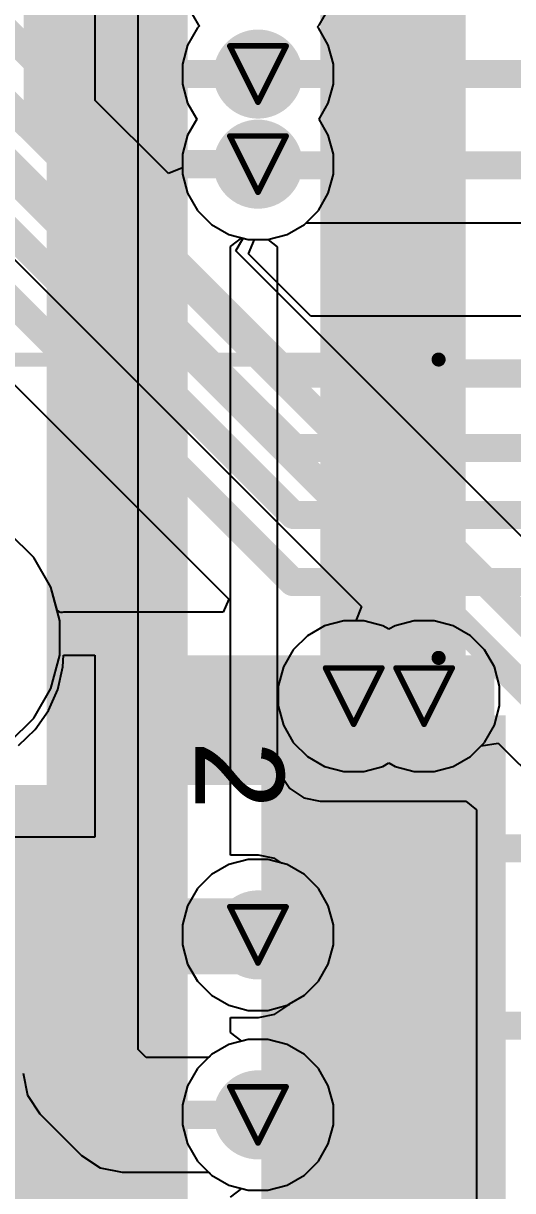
# Model space of a CAD drawing. Header units: inches. Extents: x -21 to 276, y -5 to 220.
# Drawn here: x 57.88 to 62.29, y 35.87 to 46.41 of the extents above; entities that cross this region are included whole.
import ezdxf

# ---------------------------------------------------------------- set-up
doc = ezdxf.new("R2010")
doc.units = ezdxf.units.IN
for name, color, linetype in [('Bottom Layer', 5, 'Continuous'), ('Bottom Solder', 6, 'Continuous'), ('Drill Drawing', 1, 'Continuous'), ('Ground', 16, 'Continuous'), ('Power + Signal', 76, 'Continuous'), ('Top Layer', 1, 'Continuous'), ('Top Overlay', 2, 'Continuous'), ('Top Paste', 8, 'Continuous'), ('Top Solder', 216, 'Continuous'), ('Via Holes', 16, 'Continuous')]:
    doc.layers.add(name, color=color, linetype=linetype)
doc.styles.add('Arial', font='', dxfattribs={"height": 0.2})
doc.styles.get('Arial').set_extended_font_data('Arial')

# ---------------------------------------------------------------- blocks, each defined once
blk = doc.blocks.new('91304_99_052R2_133')
at = {"layer": 'Top Layer'}
for points in [[(-11.1, 3.1), (-11.7, 3.1), (-11.7, 5.1), (-11.1, 5.1)], [(-10.3, 3.1), (-10.9, 3.1), (-10.9, 5.1), (-10.3, 5.1)], [(-9.5, 3.1), (-10.1, 3.1), (-10.1, 5.1), (-9.5, 5.1)], [(-8.7, 3.1), (-9.3, 3.1), (-9.3, 5.1), (-8.7, 5.1)], [(-7.9, 3.1), (-8.5, 3.1), (-8.5, 5.1), (-7.9, 5.1)], [(-7.1, 3.1), (-7.7, 3.1), (-7.7, 5.1), (-7.1, 5.1)]]:
    blk.add_hatch(color=1, dxfattribs=at).paths.add_polyline_path(points)
at = {"layer": 'Top Paste'}
for points in [[(-11.1, 3.1), (-11.7, 3.1), (-11.7, 5.1), (-11.1, 5.1)], [(-10.3, 3.1), (-10.9, 3.1), (-10.9, 5.1), (-10.3, 5.1)], [(-9.5, 3.1), (-10.1, 3.1), (-10.1, 5.1), (-9.5, 5.1)], [(-8.7, 3.1), (-9.3, 3.1), (-9.3, 5.1), (-8.7, 5.1)], [(-7.9, 3.1), (-8.5, 3.1), (-8.5, 5.1), (-7.9, 5.1)], [(-7.1, 3.1), (-7.7, 3.1), (-7.7, 5.1), (-7.1, 5.1)]]:
    blk.add_hatch(color=8, dxfattribs=at).paths.add_polyline_path(points)
at = {"layer": 'Top Solder'}
for points in [[(-10.998, 2.998), (-11.802, 2.998), (-11.802, 5.202), (-10.998, 5.202)], [(-10.198, 2.998), (-11.002, 2.998), (-11.002, 5.202), (-10.198, 5.202)], [(-9.398, 2.998), (-10.202, 2.998), (-10.202, 5.202), (-9.398, 5.202)], [(-8.598, 2.998), (-9.402, 2.998), (-9.402, 5.202), (-8.598, 5.202)], [(-7.798, 2.998), (-8.602, 2.998), (-8.602, 5.202), (-7.798, 5.202)], [(-6.998, 2.998), (-7.802, 2.998), (-7.802, 5.202), (-6.998, 5.202)]]:
    blk.add_hatch(color=216, dxfattribs=at).paths.add_polyline_path(points)
at = {"layer": 'Top Overlay'}
for points in [[(-12.319, 4.597, 0.127, 0.127, 0), (-15.011, 4.597, 0.127, 0.127, 0)], [(-15.011, -1.626, 0.127, 0.127, 0), (-15.011, 4.597, 0.127, 0.127, 0)]]:
    blk.add_lwpolyline(points, format="xyseb", dxfattribs=at)
for points in [[(-15.043, 4.597, 0.0635, 0.0635, 1), (-14.98, 4.597, 0.0635, 0.0635, 1)], [(-15.043, 4.597, 0.0635, 0.0635, 1), (-14.98, 4.597, 0.0635, 0.0635, 1)], [(-12.351, 4.597, 0.0635, 0.0635, 1), (-12.287, 4.597, 0.0635, 0.0635, 1)]]:
    blk.add_lwpolyline(points, format="xyseb", close=True, dxfattribs=at)
at = {"layer": 'Top Overlay', "style": 'Arial'}
blk.add_text('2', height=0.8, dxfattribs=at).set_placement((-11.572, 2.402))

msp = doc.modelspace()

# ---------------------------------------------------------------- hatches: boundary and pattern name
at = {"layer": 'Bottom Layer'}
for points in [[(60.557, 39.776), (61.869, 39.776), (61.869, 76.497), (60.557, 76.497)], [(58.09, 16.18), (59.36, 16.18), (59.36, 64.033), (58.09, 64.033)], [(58.565, 37.824), (60, 37.824), (60, 38.51), (58.565, 38.51)]]:
    msp.add_hatch(color=5, dxfattribs=at).paths.add_polyline_path(points)
h = msp.add_hatch(color=5, dxfattribs=at)
edge = h.paths.add_edge_path()
edge.add_arc((59.995, 45.949), 0.3, 0, 360)
h = msp.add_hatch(color=5, dxfattribs=at)
edge = h.paths.add_edge_path()
edge.add_arc((59.995, 45.136), 0.3, 0, 360)
h = msp.add_hatch(color=5, dxfattribs=at)
edge = h.paths.add_edge_path()
edge.add_arc((60.858, 40.335), 0.3, 0, 360)
h = msp.add_hatch(color=5, dxfattribs=at)
edge = h.paths.add_edge_path()
edge.add_arc((61.493, 40.335), 0.3, 0, 360)
h = msp.add_hatch(color=5, dxfattribs=at)
edge = h.paths.add_edge_path()
edge.add_arc((59.995, 38.18), 0.3, 0, 360)
h = msp.add_hatch(color=5, dxfattribs=at)
edge = h.paths.add_edge_path()
edge.add_arc((59.995, 36.556), 0.3, 0, 360)
at = {"layer": 'Bottom Solder'}
h = msp.add_hatch(color=6, dxfattribs=at)
edge = h.paths.add_edge_path()
edge.add_arc((59.995, 45.949), 0.402, 0, 360)
h = msp.add_hatch(color=6, dxfattribs=at)
edge = h.paths.add_edge_path()
edge.add_arc((59.995, 45.136), 0.402, 0, 360)
h = msp.add_hatch(color=6, dxfattribs=at)
edge = h.paths.add_edge_path()
edge.add_arc((60.858, 40.335), 0.402, 0, 360)
h = msp.add_hatch(color=6, dxfattribs=at)
edge = h.paths.add_edge_path()
edge.add_arc((61.493, 40.335), 0.402, 0, 360)
h = msp.add_hatch(color=6, dxfattribs=at)
edge = h.paths.add_edge_path()
edge.add_arc((59.995, 38.18), 0.402, 0, 360)
h = msp.add_hatch(color=6, dxfattribs=at)
edge = h.paths.add_edge_path()
edge.add_arc((59.995, 36.556), 0.402, 0, 360)
at = {"layer": 'Ground'}
h = msp.add_hatch(color=16, dxfattribs=at)
edge = h.paths.add_edge_path()
edge.add_arc((59.995, 45.949), 0.3, 0, 360)
h = msp.add_hatch(color=16, dxfattribs=at)
edge = h.paths.add_edge_path()
edge.add_arc((59.995, 45.136), 0.3, 0, 360)
h = msp.add_hatch(color=16, dxfattribs=at)
edge = h.paths.add_edge_path()
edge.add_arc((60.858, 40.335), 0.3, 0, 360)
h = msp.add_hatch(color=16, dxfattribs=at)
edge = h.paths.add_edge_path()
edge.add_arc((61.493, 40.335), 0.3, 0, 360)
h = msp.add_hatch(color=16, dxfattribs=at)
edge = h.paths.add_edge_path()
edge.add_arc((59.995, 38.18), 0.3, 0, 360)
h = msp.add_hatch(color=16, dxfattribs=at)
edge = h.paths.add_edge_path()
edge.add_arc((59.995, 36.556), 0.3, 0, 360)
at = {"layer": 'Power + Signal'}
h = msp.add_hatch(color=76, dxfattribs=at)
edge = h.paths.add_edge_path()
edge.add_arc((59.995, 45.949), 0.3, 0, 360)
h = msp.add_hatch(color=76, dxfattribs=at)
edge = h.paths.add_edge_path()
edge.add_arc((59.995, 45.136), 0.3, 0, 360)
h = msp.add_hatch(color=76, dxfattribs=at)
edge = h.paths.add_edge_path()
edge.add_arc((60.858, 40.335), 0.3, 0, 360)
h = msp.add_hatch(color=76, dxfattribs=at)
edge = h.paths.add_edge_path()
edge.add_arc((61.493, 40.335), 0.3, 0, 360)
h = msp.add_hatch(color=76, dxfattribs=at)
edge = h.paths.add_edge_path()
edge.add_arc((59.995, 38.18), 0.3, 0, 360)
h = msp.add_hatch(color=76, dxfattribs=at)
edge = h.paths.add_edge_path()
edge.add_arc((59.995, 36.556), 0.3, 0, 360)
at = {"layer": 'Top Layer'}
h = msp.add_hatch(color=1, dxfattribs=at)
edge = h.paths.add_edge_path()
edge.add_arc((59.995, 45.949), 0.3, 0, 360)
h = msp.add_hatch(color=1, dxfattribs=at)
edge = h.paths.add_edge_path()
edge.add_arc((59.995, 45.136), 0.3, 0, 360)
for points in [[(58.382, 39.532), (62.127, 39.532), (62.127, 40.704), (58.382, 40.704)], [(58.395, 34.461), (59.106, 34.461), (59.106, 40.704), (58.395, 40.704)], [(60.127, 39.537), (62.127, 39.537), (62.127, 40.704), (60.127, 40.704)], [(56.322, 34.366), (59.106, 34.366), (59.106, 39.532), (56.322, 39.532)]]:
    msp.add_hatch(color=1, dxfattribs=at).paths.add_polyline_path(points)
h = msp.add_hatch(color=1, dxfattribs=at)
edge = h.paths.add_edge_path()
edge.add_arc((60.858, 40.335), 0.3, 0, 360)
h = msp.add_hatch(color=1, dxfattribs=at)
edge = h.paths.add_edge_path()
edge.add_arc((61.493, 40.335), 0.3, 0, 360)
h = msp.add_hatch(color=1, dxfattribs=at)
edge = h.paths.add_edge_path()
edge.add_arc((59.995, 38.18), 0.3, 0, 360)
h = msp.add_hatch(color=1, dxfattribs=at)
edge = h.paths.add_edge_path()
edge.add_arc((59.995, 36.556), 0.3, 0, 360)
at = {"layer": 'Top Solder'}
h = msp.add_hatch(color=216, dxfattribs=at)
edge = h.paths.add_edge_path()
edge.add_arc((59.995, 45.949), 0.402, 0, 360)
h = msp.add_hatch(color=216, dxfattribs=at)
edge = h.paths.add_edge_path()
edge.add_arc((59.995, 45.136), 0.402, 0, 360)
h = msp.add_hatch(color=216, dxfattribs=at)
edge = h.paths.add_edge_path()
edge.add_arc((60.858, 40.335), 0.402, 0, 360)
h = msp.add_hatch(color=216, dxfattribs=at)
edge = h.paths.add_edge_path()
edge.add_arc((61.493, 40.335), 0.402, 0, 360)
h = msp.add_hatch(color=216, dxfattribs=at)
edge = h.paths.add_edge_path()
edge.add_arc((59.995, 38.18), 0.402, 0, 360)
h = msp.add_hatch(color=216, dxfattribs=at)
edge = h.paths.add_edge_path()
edge.add_arc((59.995, 36.556), 0.402, 0, 360)
at = {"layer": 'Via Holes'}
h = msp.add_hatch(color=7, dxfattribs=at)
edge = h.paths.add_edge_path()
edge.add_arc((59.995, 45.949), 0.15, 0, 360)
h = msp.add_hatch(color=7, dxfattribs=at)
edge = h.paths.add_edge_path()
edge.add_arc((59.995, 45.136), 0.15, 0, 360)
h = msp.add_hatch(color=7, dxfattribs=at)
edge = h.paths.add_edge_path()
edge.add_arc((60.858, 40.335), 0.15, 0, 360)
h = msp.add_hatch(color=7, dxfattribs=at)
edge = h.paths.add_edge_path()
edge.add_arc((61.493, 40.335), 0.15, 0, 360)
h = msp.add_hatch(color=7, dxfattribs=at)
edge = h.paths.add_edge_path()
edge.add_arc((59.995, 38.18), 0.15, 0, 360)
h = msp.add_hatch(color=7, dxfattribs=at)
edge = h.paths.add_edge_path()
edge.add_arc((59.995, 36.556), 0.15, 0, 360)

# ---------------------------------------------------------------- linework, layer by layer
at = {"layer": 'Bottom Layer'}
for p, q in [((59.748, 44.393), (59.849, 44.47)), ((59.849, 44.47), (59.905, 44.455)), ((59.748, 38.899), (59.748, 44.393)), ((59.905, 44.455), (60.084, 44.455)), ((60.084, 44.455), (60.169, 44.39)), ((60.169, 44.39), (60.169, 39.776)), ((60.169, 39.776), (60.198, 39.628)), ((60.198, 39.628), (60.283, 39.502)), ((60.283, 39.502), (60.409, 39.418)), ((60.409, 39.418), (60.557, 39.388)), ((60.557, 39.388), (61.869, 39.388)), ((61.869, 39.388), (61.967, 39.308)), ((61.967, 39.308), (61.967, 19.649)), ((60, 38.899), (59.748, 38.899)), ((60.148, 38.869), (60, 38.899)), ((60.211, 38.827), (60.148, 38.869)), ((60.258, 38.815), (60.211, 38.827)), ((60.413, 38.725), (60.258, 38.815)), ((60.54, 38.598), (60.413, 38.725)), ((60.629, 38.443), (60.54, 38.598)), ((60.676, 38.27), (60.629, 38.443)), ((60.676, 38.09), (60.676, 38.27)), ((60.629, 37.917), (60.676, 38.09)), ((60.54, 37.762), (60.629, 37.917)), ((60.413, 37.635), (60.54, 37.762)), ((60.28, 37.558), (60.413, 37.635)), ((60.148, 37.466), (60.274, 37.55)), ((60.274, 37.55), (60.28, 37.558)), ((59.748, 37.299), (59.748, 37.436)), ((59.748, 37.436), (60, 37.436)), ((60, 37.436), (60.148, 37.466)), ((59.849, 37.222), (59.748, 37.299)), ((59.905, 37.237), (59.849, 37.222)), ((60.084, 37.237), (59.905, 37.237)), ((60.258, 37.19), (60.084, 37.237)), ((60.413, 37.101), (60.258, 37.19)), ((60.54, 36.974), (60.413, 37.101)), ((60.629, 36.819), (60.54, 36.974)), ((60.676, 36.645), (60.629, 36.819)), ((60.676, 36.466), (60.676, 36.645)), ((60.629, 36.293), (60.676, 36.466)), ((60.54, 36.138), (60.629, 36.293)), ((60.413, 36.011), (60.54, 36.138)), ((60.258, 35.921), (60.413, 36.011)), ((59.748, 35.813), (59.849, 35.89)), ((59.849, 35.89), (59.905, 35.875)), ((59.905, 35.875), (60.084, 35.875)), ((60.084, 35.875), (60.258, 35.921))]:
    msp.add_line(p, q, dxfattribs=at)
at = {"layer": 'Drill Drawing'}
for points in [[(59.741, 46.203, 0.0508, 0.0508, 0), (60.249, 46.203, 0.0508, 0.0508, 0)], [(59.741, 46.203, 0.0508, 0.0508, 0), (59.995, 45.695, 0.0508, 0.0508, 0)], [(59.995, 45.695, 0.0508, 0.0508, 0), (60.249, 46.203, 0.0508, 0.0508, 0)], [(59.741, 45.39, 0.0508, 0.0508, 0), (60.249, 45.39, 0.0508, 0.0508, 0)], [(59.741, 45.39, 0.0508, 0.0508, 0), (59.995, 44.882, 0.0508, 0.0508, 0)], [(59.995, 44.882, 0.0508, 0.0508, 0), (60.249, 45.39, 0.0508, 0.0508, 0)], [(60.604, 40.589, 0.0508, 0.0508, 0), (61.112, 40.589, 0.0508, 0.0508, 0)], [(60.604, 40.589, 0.0508, 0.0508, 0), (60.858, 40.081, 0.0508, 0.0508, 0)], [(60.858, 40.081, 0.0508, 0.0508, 0), (61.112, 40.589, 0.0508, 0.0508, 0)], [(61.239, 40.589, 0.0508, 0.0508, 0), (61.747, 40.589, 0.0508, 0.0508, 0)], [(61.239, 40.589, 0.0508, 0.0508, 0), (61.493, 40.081, 0.0508, 0.0508, 0)], [(61.493, 40.081, 0.0508, 0.0508, 0), (61.747, 40.589, 0.0508, 0.0508, 0)], [(59.741, 38.434, 0.0508, 0.0508, 0), (60.249, 38.434, 0.0508, 0.0508, 0)], [(59.741, 38.434, 0.0508, 0.0508, 0), (59.995, 37.926, 0.0508, 0.0508, 0)], [(59.995, 37.926, 0.0508, 0.0508, 0), (60.249, 38.434, 0.0508, 0.0508, 0)], [(59.741, 36.81, 0.0508, 0.0508, 0), (60.249, 36.81, 0.0508, 0.0508, 0)], [(59.741, 36.81, 0.0508, 0.0508, 0), (59.995, 36.302, 0.0508, 0.0508, 0)], [(59.995, 36.302, 0.0508, 0.0508, 0), (60.249, 36.81, 0.0508, 0.0508, 0)]]:
    msp.add_lwpolyline(points, format="xyseb", dxfattribs=at)
for points in [[(59.728, 46.203, 0.0254, 0.0254, 1), (59.754, 46.203, 0.0254, 0.0254, 1)], [(59.728, 46.203, 0.0254, 0.0254, 1), (59.754, 46.203, 0.0254, 0.0254, 1)], [(60.236, 46.203, 0.0254, 0.0254, 1), (60.261, 46.203, 0.0254, 0.0254, 1)], [(60.236, 46.203, 0.0254, 0.0254, 1), (60.261, 46.203, 0.0254, 0.0254, 1)], [(59.982, 45.695, 0.0254, 0.0254, 1), (60.007, 45.695, 0.0254, 0.0254, 1)], [(59.982, 45.695, 0.0254, 0.0254, 1), (60.007, 45.695, 0.0254, 0.0254, 1)], [(59.728, 45.39, 0.0254, 0.0254, 1), (59.754, 45.39, 0.0254, 0.0254, 1)], [(59.728, 45.39, 0.0254, 0.0254, 1), (59.754, 45.39, 0.0254, 0.0254, 1)], [(60.236, 45.39, 0.0254, 0.0254, 1), (60.261, 45.39, 0.0254, 0.0254, 1)], [(60.236, 45.39, 0.0254, 0.0254, 1), (60.261, 45.39, 0.0254, 0.0254, 1)], [(59.982, 44.882, 0.0254, 0.0254, 1), (60.007, 44.882, 0.0254, 0.0254, 1)], [(59.982, 44.882, 0.0254, 0.0254, 1), (60.007, 44.882, 0.0254, 0.0254, 1)], [(60.592, 40.589, 0.0254, 0.0254, 1), (60.617, 40.589, 0.0254, 0.0254, 1)], [(60.592, 40.589, 0.0254, 0.0254, 1), (60.617, 40.589, 0.0254, 0.0254, 1)], [(61.1, 40.589, 0.0254, 0.0254, 1), (61.125, 40.589, 0.0254, 0.0254, 1)], [(61.1, 40.589, 0.0254, 0.0254, 1), (61.125, 40.589, 0.0254, 0.0254, 1)], [(61.227, 40.589, 0.0254, 0.0254, 1), (61.252, 40.589, 0.0254, 0.0254, 1)], [(61.227, 40.589, 0.0254, 0.0254, 1), (61.252, 40.589, 0.0254, 0.0254, 1)], [(61.735, 40.589, 0.0254, 0.0254, 1), (61.76, 40.589, 0.0254, 0.0254, 1)], [(61.735, 40.589, 0.0254, 0.0254, 1), (61.76, 40.589, 0.0254, 0.0254, 1)], [(60.846, 40.081, 0.0254, 0.0254, 1), (60.871, 40.081, 0.0254, 0.0254, 1)], [(60.846, 40.081, 0.0254, 0.0254, 1), (60.871, 40.081, 0.0254, 0.0254, 1)], [(61.481, 40.081, 0.0254, 0.0254, 1), (61.506, 40.081, 0.0254, 0.0254, 1)], [(61.481, 40.081, 0.0254, 0.0254, 1), (61.506, 40.081, 0.0254, 0.0254, 1)], [(59.728, 38.434, 0.0254, 0.0254, 1), (59.754, 38.434, 0.0254, 0.0254, 1)], [(59.728, 38.434, 0.0254, 0.0254, 1), (59.754, 38.434, 0.0254, 0.0254, 1)], [(60.236, 38.434, 0.0254, 0.0254, 1), (60.261, 38.434, 0.0254, 0.0254, 1)], [(60.236, 38.434, 0.0254, 0.0254, 1), (60.261, 38.434, 0.0254, 0.0254, 1)], [(59.982, 37.926, 0.0254, 0.0254, 1), (60.007, 37.926, 0.0254, 0.0254, 1)], [(59.982, 37.926, 0.0254, 0.0254, 1), (60.007, 37.926, 0.0254, 0.0254, 1)], [(59.728, 36.81, 0.0254, 0.0254, 1), (59.754, 36.81, 0.0254, 0.0254, 1)], [(59.728, 36.81, 0.0254, 0.0254, 1), (59.754, 36.81, 0.0254, 0.0254, 1)], [(60.236, 36.81, 0.0254, 0.0254, 1), (60.261, 36.81, 0.0254, 0.0254, 1)], [(60.236, 36.81, 0.0254, 0.0254, 1), (60.261, 36.81, 0.0254, 0.0254, 1)], [(59.982, 36.302, 0.0254, 0.0254, 1), (60.007, 36.302, 0.0254, 0.0254, 1)], [(59.982, 36.302, 0.0254, 0.0254, 1), (60.007, 36.302, 0.0254, 0.0254, 1)]]:
    msp.add_lwpolyline(points, format="xyseb", close=True, dxfattribs=at)
at = {"layer": 'Ground'}
for p, q in [((58.913, 37.146), (58.913, 51.83)), ((59.369, 46.547), (59.458, 46.391)), ((60.548, 46.391), (60.638, 46.547)), ((59.45, 46.367), (59.36, 46.211)), ((59.466, 46.383), (59.45, 46.367)), ((59.458, 46.391), (59.466, 46.383)), ((60.532, 46.375), (60.548, 46.391)), ((60.54, 46.367), (60.532, 46.375)), ((60.629, 46.211), (60.54, 46.367)), ((59.36, 46.211), (59.314, 46.038)), ((60.676, 46.038), (60.629, 46.211)), ((59.314, 46.038), (59.314, 45.859)), ((60.676, 45.859), (60.676, 46.038)), ((59.314, 45.859), (59.36, 45.686)), ((60.629, 45.686), (60.676, 45.859)), ((59.36, 45.686), (59.443, 45.542)), ((60.547, 45.542), (60.629, 45.686)), ((59.443, 45.542), (59.36, 45.399)), ((60.629, 45.399), (60.547, 45.542)), ((59.36, 45.399), (59.314, 45.225)), ((60.676, 45.225), (60.629, 45.399)), ((59.314, 45.225), (59.314, 45.046)), ((60.676, 45.046), (60.676, 45.225)), ((59.314, 45.046), (59.36, 44.873)), ((60.629, 44.873), (60.676, 45.046)), ((59.36, 44.873), (59.45, 44.718)), ((60.54, 44.718), (60.629, 44.873)), ((59.45, 44.718), (59.577, 44.591)), ((60.413, 44.591), (60.54, 44.718)), ((59.577, 44.591), (59.732, 44.501)), ((60.258, 44.501), (60.413, 44.591)), ((59.732, 44.501), (59.905, 44.455)), ((60.084, 44.455), (60.258, 44.501)), ((59.905, 44.455), (60.084, 44.455)), ((60.769, 41.016), (60.596, 40.97)), ((60.948, 41.016), (60.769, 41.016)), ((61.121, 40.97), (60.948, 41.016)), ((61.404, 41.016), (61.231, 40.97)), ((61.583, 41.016), (61.404, 41.016)), ((61.756, 40.97), (61.583, 41.016)), ((60.44, 40.88), (60.313, 40.753)), ((60.596, 40.97), (60.44, 40.88)), ((61.176, 40.938), (61.121, 40.97)), ((61.231, 40.97), (61.176, 40.938)), ((61.912, 40.88), (61.756, 40.97)), ((62.038, 40.753), (61.912, 40.88)), ((60.313, 40.753), (60.224, 40.598)), ((62.128, 40.598), (62.038, 40.753)), ((60.224, 40.598), (60.177, 40.425)), ((62.174, 40.425), (62.128, 40.598)), ((60.177, 40.425), (60.177, 40.246)), ((62.174, 40.246), (62.174, 40.425)), ((60.177, 40.246), (60.224, 40.072)), ((62.128, 40.072), (62.174, 40.246)), ((60.224, 40.072), (60.313, 39.917)), ((62.038, 39.917), (62.128, 40.072)), ((60.313, 39.917), (60.44, 39.79)), ((61.912, 39.79), (62.038, 39.917)), ((60.44, 39.79), (60.596, 39.701)), ((61.121, 39.701), (61.176, 39.732)), ((61.176, 39.732), (61.231, 39.701)), ((61.756, 39.701), (61.912, 39.79)), ((60.596, 39.701), (60.769, 39.654)), ((60.769, 39.654), (60.948, 39.654)), ((60.948, 39.654), (61.121, 39.701)), ((61.231, 39.701), (61.404, 39.654)), ((61.404, 39.654), (61.583, 39.654)), ((61.583, 39.654), (61.756, 39.701)), ((59.732, 38.815), (59.577, 38.725)), ((59.905, 38.861), (59.732, 38.815)), ((60.084, 38.861), (59.905, 38.861)), ((60.258, 38.815), (60.084, 38.861)), ((60.413, 38.725), (60.258, 38.815)), ((59.577, 38.725), (59.45, 38.598)), ((60.54, 38.598), (60.413, 38.725)), ((59.45, 38.598), (59.36, 38.443)), ((60.629, 38.443), (60.54, 38.598)), ((59.36, 38.443), (59.314, 38.27)), ((60.676, 38.27), (60.629, 38.443)), ((59.314, 38.27), (59.314, 38.09)), ((60.676, 38.09), (60.676, 38.27)), ((59.314, 38.09), (59.36, 37.917)), ((60.629, 37.917), (60.676, 38.09)), ((59.36, 37.917), (59.45, 37.762)), ((60.54, 37.762), (60.629, 37.917)), ((59.45, 37.762), (59.577, 37.635)), ((60.413, 37.635), (60.54, 37.762)), ((59.577, 37.635), (59.732, 37.545)), ((60.258, 37.545), (60.413, 37.635)), ((59.732, 37.545), (59.905, 37.499)), ((60.084, 37.499), (60.258, 37.545)), ((59.905, 37.499), (60.084, 37.499)), ((59.732, 37.19), (59.577, 37.101)), ((59.905, 37.237), (59.732, 37.19)), ((60.084, 37.237), (59.905, 37.237)), ((60.258, 37.19), (60.084, 37.237)), ((60.413, 37.101), (60.258, 37.19)), ((58.985, 37.074), (58.913, 37.146)), ((59.577, 37.101), (59.55, 37.074)), ((60.54, 36.974), (60.413, 37.101)), ((59.55, 37.074), (58.985, 37.074)), ((57.877, 36.932), (57.916, 36.733)), ((60.629, 36.819), (60.54, 36.974)), ((60.676, 36.645), (60.629, 36.819)), ((57.916, 36.733), (58.028, 36.565)), ((58.028, 36.565), (58.404, 36.19)), ((60.676, 36.466), (60.676, 36.645)), ((60.629, 36.293), (60.676, 36.466)), ((60.54, 36.138), (60.629, 36.293)), ((58.404, 36.19), (58.572, 36.077)), ((60.413, 36.011), (60.54, 36.138)), ((58.572, 36.077), (58.77, 36.038)), ((58.77, 36.038), (59.55, 36.038)), ((59.55, 36.038), (59.577, 36.011)), ((59.577, 36.011), (59.732, 35.921)), ((60.258, 35.921), (60.413, 36.011)), ((59.732, 35.921), (59.905, 35.875)), ((59.905, 35.875), (60.084, 35.875)), ((60.084, 35.875), (60.258, 35.921))]:
    msp.add_line(p, q, dxfattribs=at)
for points in [[(58.395, 36.932, 0.254, 0.254, 0), (58.395, 71.843, 0.254, 0.254, 0)], [(58.395, 36.932, 0.254, 0.254, 0), (58.77, 36.556, 0.254, 0.254, 0)], [(58.77, 36.556, 0.254, 0.254, 0), (59.995, 36.556, 0.254, 0.254, 0)]]:
    msp.add_lwpolyline(points, format="xyseb", dxfattribs=at)
for points in [[(58.331, 36.932, 0.127, 0.127, 1), (58.458, 36.932, 0.127, 0.127, 1)], [(58.331, 36.932, 0.127, 0.127, 1), (58.458, 36.932, 0.127, 0.127, 1)], [(58.707, 36.556, 0.127, 0.127, 1), (58.834, 36.556, 0.127, 0.127, 1)], [(58.707, 36.556, 0.127, 0.127, 1), (58.834, 36.556, 0.127, 0.127, 1)], [(59.931, 36.556, 0.127, 0.127, 1), (60.058, 36.556, 0.127, 0.127, 1)]]:
    msp.add_lwpolyline(points, format="xyseb", close=True, dxfattribs=at)
at = {"layer": 'Power + Signal'}
for p, q in [((60.548, 46.391), (60.638, 46.547)), ((60.532, 46.375), (60.548, 46.391)), ((60.54, 46.367), (60.532, 46.375)), ((60.629, 46.211), (60.54, 46.367)), ((60.676, 46.038), (60.629, 46.211)), ((60.676, 45.859), (60.676, 46.038)), ((60.629, 45.686), (60.676, 45.859)), ((60.547, 45.542), (60.629, 45.686)), ((60.629, 45.399), (60.547, 45.542)), ((60.676, 45.225), (60.629, 45.399)), ((60.676, 45.046), (60.676, 45.225)), ((56.927, 45.145), (60.929, 41.143)), ((60.629, 44.873), (60.676, 45.046)), ((60.54, 44.718), (60.629, 44.873)), ((60.413, 44.591), (60.54, 44.718)), ((60.258, 44.501), (60.413, 44.591)), ((59.794, 44.353), (59.86, 44.467)), ((59.86, 44.467), (59.905, 44.455)), ((60.084, 44.455), (60.258, 44.501)), ((63.52, 40.627), (59.794, 44.353)), ((59.905, 44.455), (60.084, 44.455)), ((57.972, 41.586), (57.752, 41.806)), ((58.127, 41.317), (57.972, 41.586)), ((58.208, 41.016), (58.127, 41.317)), ((60.929, 41.143), (60.876, 41.016)), ((58.208, 40.706), (58.208, 41.016)), ((60.769, 41.016), (60.596, 40.97)), ((60.876, 41.016), (60.769, 41.016)), ((60.44, 40.88), (60.313, 40.753)), ((60.596, 40.97), (60.44, 40.88)), ((58.127, 40.405), (58.208, 40.706)), ((60.313, 40.753), (60.224, 40.598)), ((60.224, 40.598), (60.177, 40.425)), ((57.972, 40.136), (58.127, 40.405)), ((60.177, 40.425), (60.177, 40.246)), ((60.177, 40.246), (60.224, 40.072)), ((57.752, 39.916), (57.972, 40.136)), ((60.224, 40.072), (60.313, 39.917)), ((60.313, 39.917), (60.44, 39.79)), ((61.912, 39.79), (62.007, 39.885)), ((62.007, 39.885), (62.162, 39.91)), ((62.162, 39.91), (63.715, 38.357)), ((60.44, 39.79), (60.596, 39.701)), ((61.121, 39.701), (61.176, 39.732)), ((61.176, 39.732), (61.231, 39.701)), ((61.756, 39.701), (61.912, 39.79)), ((60.596, 39.701), (60.769, 39.654)), ((60.769, 39.654), (60.948, 39.654)), ((60.948, 39.654), (61.121, 39.701)), ((61.231, 39.701), (61.404, 39.654)), ((61.404, 39.654), (61.583, 39.654)), ((61.583, 39.654), (61.756, 39.701)), ((59.732, 38.815), (59.577, 38.725)), ((59.905, 38.861), (59.732, 38.815)), ((60.084, 38.861), (59.905, 38.861)), ((60.258, 38.815), (60.084, 38.861)), ((60.413, 38.725), (60.258, 38.815)), ((59.577, 38.725), (59.45, 38.598)), ((60.54, 38.598), (60.413, 38.725)), ((59.45, 38.598), (59.36, 38.443)), ((60.629, 38.443), (60.54, 38.598)), ((59.36, 38.443), (59.314, 38.27)), ((60.676, 38.27), (60.629, 38.443)), ((59.314, 38.27), (59.314, 38.09)), ((60.676, 38.09), (60.676, 38.27)), ((59.314, 38.09), (59.36, 37.917)), ((60.629, 37.917), (60.676, 38.09)), ((59.36, 37.917), (59.45, 37.762)), ((60.54, 37.762), (60.629, 37.917)), ((59.45, 37.762), (59.577, 37.635)), ((60.413, 37.635), (60.54, 37.762)), ((59.577, 37.635), (59.732, 37.545)), ((60.258, 37.545), (60.413, 37.635)), ((59.732, 37.545), (59.905, 37.499)), ((60.084, 37.499), (60.258, 37.545)), ((59.905, 37.499), (60.084, 37.499)), ((59.732, 37.19), (59.577, 37.101)), ((59.905, 37.237), (59.732, 37.19)), ((60.084, 37.237), (59.905, 37.237)), ((60.258, 37.19), (60.084, 37.237)), ((60.413, 37.101), (60.258, 37.19)), ((59.577, 37.101), (59.45, 36.974)), ((60.54, 36.974), (60.413, 37.101)), ((59.45, 36.974), (59.36, 36.819)), ((60.629, 36.819), (60.54, 36.974)), ((59.36, 36.819), (59.314, 36.645)), ((60.676, 36.645), (60.629, 36.819)), ((59.314, 36.645), (59.314, 36.466)), ((60.676, 36.466), (60.676, 36.645)), ((59.314, 36.466), (59.36, 36.293)), ((60.629, 36.293), (60.676, 36.466)), ((59.36, 36.293), (59.45, 36.138)), ((60.54, 36.138), (60.629, 36.293)), ((59.45, 36.138), (59.577, 36.011)), ((60.413, 36.011), (60.54, 36.138)), ((59.577, 36.011), (59.732, 35.921)), ((60.258, 35.921), (60.413, 36.011)), ((59.732, 35.921), (59.905, 35.875)), ((59.905, 35.875), (60.084, 35.875)), ((60.084, 35.875), (60.258, 35.921))]:
    msp.add_line(p, q, dxfattribs=at)
for points in [[(57.593, 47.131, 0.254, 0.254, 0), (58.776, 45.949, 0.254, 0.254, 0)], [(57.364, 46.699, 0.254, 0.254, 0), (58.928, 45.136, 0.254, 0.254, 0)], [(57.147, 46.268, 0.254, 0.254, 0), (64.16, 39.255, 0.254, 0.254, 0)], [(58.776, 45.949, 0.254, 0.254, 0), (59.995, 45.949, 0.254, 0.254, 0)], [(57.141, 45.663, 0.254, 0.254, 0), (64.081, 38.723, 0.254, 0.254, 0)], [(58.928, 45.136, 0.254, 0.254, 0), (59.715, 45.136, 0.254, 0.254, 0)]]:
    msp.add_lwpolyline(points, format="xyseb", dxfattribs=at)
for points in [[(58.712, 45.949, 0.127, 0.127, 1), (58.839, 45.949, 0.127, 0.127, 1)], [(58.712, 45.949, 0.127, 0.127, 1), (58.839, 45.949, 0.127, 0.127, 1)], [(59.931, 45.949, 0.127, 0.127, 1), (60.058, 45.949, 0.127, 0.127, 1)], [(58.864, 45.136, 0.127, 0.127, 1), (58.991, 45.136, 0.127, 0.127, 1)], [(58.864, 45.136, 0.127, 0.127, 1), (58.991, 45.136, 0.127, 0.127, 1)], [(59.652, 45.136, 0.127, 0.127, 1), (59.779, 45.136, 0.127, 0.127, 1)]]:
    msp.add_lwpolyline(points, format="xyseb", close=True, dxfattribs=at)
at = {"layer": 'Top Layer'}
for p, q in [((58.525, 45.712), (58.525, 61.371)), ((59.369, 46.547), (59.458, 46.391)), ((59.45, 46.367), (59.36, 46.211)), ((59.466, 46.383), (59.45, 46.367)), ((59.458, 46.391), (59.466, 46.383)), ((59.36, 46.211), (59.314, 46.038)), ((59.314, 46.038), (59.314, 45.859)), ((59.314, 45.859), (59.36, 45.686)), ((59.187, 45.051), (58.525, 45.712)), ((59.36, 45.686), (59.443, 45.542)), ((59.443, 45.542), (59.36, 45.399)), ((55.611, 45.329), (59.731, 41.21)), ((59.36, 45.399), (59.314, 45.225)), ((59.314, 45.225), (59.314, 45.103)), ((59.314, 45.103), (59.187, 45.051)), ((60.258, 44.501), (60.413, 44.591)), ((60.413, 44.591), (60.429, 44.607)), ((60.429, 44.607), (63.563, 44.607)), ((60.084, 44.455), (60.258, 44.501)), ((59.91, 44.328), (59.962, 44.455)), ((59.962, 44.455), (60.084, 44.455)), ((60.472, 43.765), (59.91, 44.328)), ((63.641, 43.765), (60.472, 43.765)), ((57.972, 41.586), (57.752, 41.806)), ((58.127, 41.317), (57.972, 41.586)), ((58.183, 41.11), (58.127, 41.317)), ((59.731, 41.21), (59.682, 41.092)), ((58.215, 41.091), (58.183, 41.11)), ((58.229, 41.09), (58.215, 41.091)), ((58.242, 41.092), (58.229, 41.09)), ((59.682, 41.092), (58.242, 41.092)), ((58.235, 40.6), (58.242, 40.704)), ((58.242, 40.704), (58.522, 40.704)), ((58.242, 40.704), (58.242, 40.704)), ((58.522, 40.704), (58.522, 39.061)), ((58.19, 40.396), (58.235, 40.6)), ((58.106, 40.204), (58.19, 40.396)), ((57.986, 40.033), (58.106, 40.204)), ((57.835, 39.888), (57.986, 40.033)), ((58.522, 39.061), (56.322, 39.061))]:
    msp.add_line(p, q, dxfattribs=at)
for points in [[(58.007, 45.498, 0.254, 0.254, 0), (58.007, 61.371, 0.254, 0.254, 0)], [(56.184, 46.711, 0.254, 0.254, 0), (60.32, 42.575, 0.254, 0.254, 0)], [(56.005, 46.279, 0.254, 0.254, 0), (60.314, 41.97, 0.254, 0.254, 0)], [(59.995, 45.949, 0.254, 0.254, 0), (70.012, 45.949, 0.254, 0.254, 0)], [(55.826, 45.847, 0.254, 0.254, 0), (60.308, 41.365, 0.254, 0.254, 0)], [(58.007, 45.498, 0.254, 0.254, 0), (60.258, 43.247, 0.254, 0.254, 0)], [(59.995, 45.125, 0.254, 0.254, 0), (67.547, 45.125, 0.254, 0.254, 0)], [(60.258, 43.247, 0.254, 0.254, 0), (70.14, 43.247, 0.254, 0.254, 0)], [(60.32, 42.575, 0.254, 0.254, 0), (67.752, 42.575, 0.254, 0.254, 0)], [(60.314, 41.97, 0.254, 0.254, 0), (70.374, 41.97, 0.254, 0.254, 0)], [(60.308, 41.365, 0.254, 0.254, 0), (67.535, 41.365, 0.254, 0.254, 0)], [(61.127, 38.961, 0.254, 0.254, 0), (63.02, 38.961, 0.254, 0.254, 0)], [(59.995, 38.171, 0.381, 0.381, 0), (61.117, 38.171, 0.381, 0.381, 0)], [(61.117, 38.171, 0.254, 0.254, 0), (61.127, 38.161, 0.254, 0.254, 0)], [(61.127, 37.361, 0.254, 0.254, 0), (71.57, 37.361, 0.254, 0.254, 0)], [(59.995, 36.556, 0.381, 0.381, 0), (59.997, 36.558, 0.381, 0.381, 0)], [(59.997, 36.558, 0.381, 0.381, 0), (61.124, 36.558, 0.381, 0.381, 0)], [(61.124, 36.558, 0.254, 0.254, 0), (61.127, 36.561, 0.254, 0.254, 0)]]:
    msp.add_lwpolyline(points, format="xyseb", dxfattribs=at)
for points in [[(59.931, 45.949, 0.127, 0.127, 1), (60.058, 45.949, 0.127, 0.127, 1)], [(57.944, 45.498, 0.127, 0.127, 1), (58.071, 45.498, 0.127, 0.127, 1)], [(57.944, 45.498, 0.127, 0.127, 1), (58.071, 45.498, 0.127, 0.127, 1)], [(59.931, 45.125, 0.127, 0.127, 1), (60.058, 45.125, 0.127, 0.127, 1)], [(60.194, 43.247, 0.127, 0.127, 1), (60.321, 43.247, 0.127, 0.127, 1)], [(60.194, 43.247, 0.127, 0.127, 1), (60.321, 43.247, 0.127, 0.127, 1)], [(60.256, 42.575, 0.127, 0.127, 1), (60.383, 42.575, 0.127, 0.127, 1)], [(60.256, 42.575, 0.127, 0.127, 1), (60.383, 42.575, 0.127, 0.127, 1)], [(60.25, 41.97, 0.127, 0.127, 1), (60.377, 41.97, 0.127, 0.127, 1)], [(60.25, 41.97, 0.127, 0.127, 1), (60.377, 41.97, 0.127, 0.127, 1)], [(60.245, 41.365, 0.127, 0.127, 1), (60.372, 41.365, 0.127, 0.127, 1)], [(60.245, 41.365, 0.127, 0.127, 1), (60.372, 41.365, 0.127, 0.127, 1)], [(61.063, 38.961, 0.127, 0.127, 1), (61.19, 38.961, 0.127, 0.127, 1)], [(59.9, 38.171, 0.191, 0.191, 1), (60.09, 38.171, 0.191, 0.191, 1)], [(61.022, 38.171, 0.191, 0.191, 1), (61.212, 38.171, 0.191, 0.191, 1)], [(61.054, 38.171, 0.127, 0.127, 1), (61.181, 38.171, 0.127, 0.127, 1)], [(61.063, 38.161, 0.127, 0.127, 1), (61.19, 38.161, 0.127, 0.127, 1)], [(61.063, 37.361, 0.127, 0.127, 1), (61.19, 37.361, 0.127, 0.127, 1)], [(59.9, 36.556, 0.191, 0.191, 1), (60.09, 36.556, 0.191, 0.191, 1)], [(59.902, 36.558, 0.191, 0.191, 1), (60.093, 36.558, 0.191, 0.191, 1)], [(59.902, 36.558, 0.191, 0.191, 1), (60.093, 36.558, 0.191, 0.191, 1)], [(61.029, 36.558, 0.191, 0.191, 1), (61.219, 36.558, 0.191, 0.191, 1)], [(61.06, 36.558, 0.127, 0.127, 1), (61.187, 36.558, 0.127, 0.127, 1)], [(61.063, 36.561, 0.127, 0.127, 1), (61.19, 36.561, 0.127, 0.127, 1)]]:
    msp.add_lwpolyline(points, format="xyseb", close=True, dxfattribs=at)

# ---------------------------------------------------------------- block references
at = {"rotation": 270}
msp.add_blockref('91304_99_052R2_133', (57.027, 28.361), dxfattribs=at)

doc.saveas('drawing.dxf')
